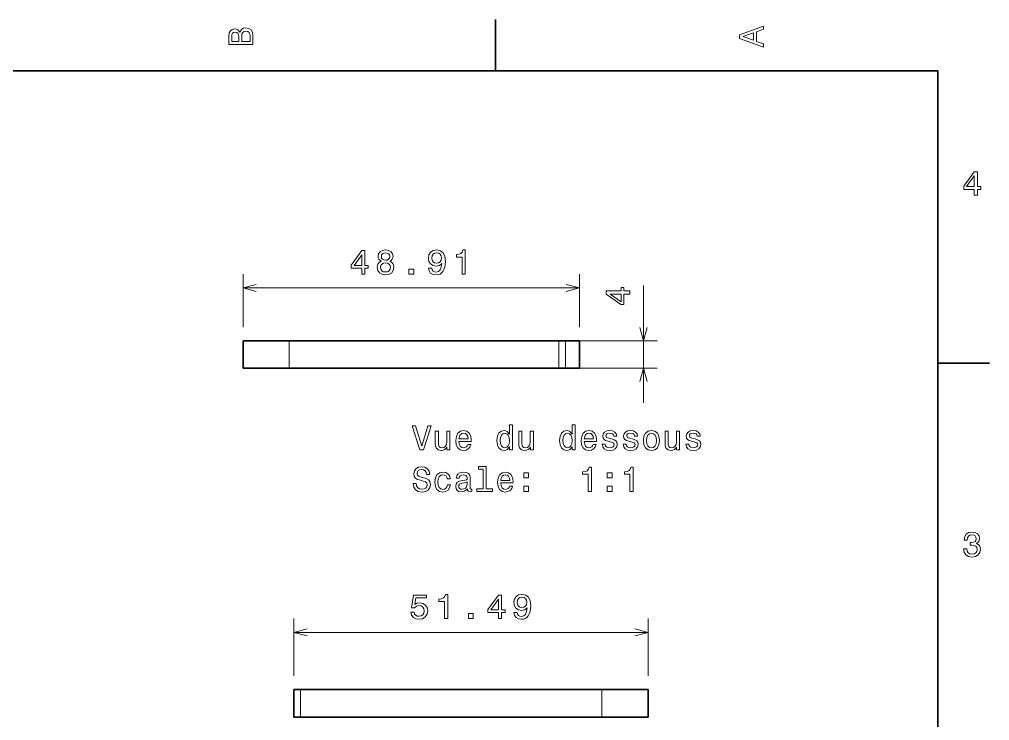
# Model space of a CAD drawing. Extents: x 0 to 297, y 0 to 210.
# Drawn here: x 153.5 to 294.5, y 105.5 to 207.5 of the extents above; entities that cross this region are included whole.
import ezdxf

# ---------------------------------------------------------------- set-up
doc = ezdxf.new("R2010")
doc.units = 0

msp = doc.modelspace()

# ---------------------------------------------------------------- linework, layer by layer
at = {"color": 7, "lineweight": 35, "ltscale": 0.1875}
for p, q in [((222.699997, 200), (222.699997, 207.5)), ((287, 157.5), (294.5, 157.5))]:
    msp.add_line(p, q, dxfattribs=at)
at = {"color": 7, "lineweight": 35}
for p, q in [((287, 200), (10, 200)), ((287, 10), (287, 200)), ((192.693253, 160.757492), (231.911087, 160.757492)), ((192.693253, 156.757492), (231.911087, 156.757492)), ((194.369751, 110.04908), (238.160767, 110.04908)), ((194.369751, 106.04908), (238.160767, 106.04908))]:
    msp.add_line(p, q, dxfattribs=at)
at = {"color": 7, "lineweight": 13, "ltscale": 0.192165}
for p, q in [((185.993256, 162.757492), (185.993256, 170.444107)), ((234.902084, 162.757492), (234.902084, 170.444107))]:
    msp.add_line(p, q, dxfattribs=at)
at = {"color": 7, "lineweight": 13}
for p, q in [((185.993256, 168.444107), (234.902084, 168.444107)), ((193.369751, 118.358238), (244.860764, 118.358238))]:
    msp.add_line(p, q, dxfattribs=at)
at = {"color": 7, "lineweight": 13, "ltscale": 0.425901}
msp.add_line((244.205215, 151.757492), (244.205215, 168.793518), dxfattribs=at)
at = {"color": 7, "lineweight": 35, "ltscale": 0.1675}
for p, q in [((185.993256, 160.757492), (192.693253, 160.757492)), ((185.993256, 156.757492), (192.693253, 156.757492)), ((238.160767, 110.04908), (244.860764, 110.04908)), ((238.160767, 106.04908), (244.860764, 106.04908))]:
    msp.add_line(p, q, dxfattribs=at)
at = {"color": 7, "lineweight": 35, "ltscale": 0.1}
for p, q in [((185.993256, 160.757492), (185.993256, 156.757492)), ((234.902084, 156.757492), (234.902084, 160.757492)), ((193.369751, 106.04908), (193.369751, 110.04908)), ((244.860764, 110.04908), (244.860764, 106.04908))]:
    msp.add_line(p, q, dxfattribs=at)
at = {"color": 7, "lineweight": 13, "ltscale": 0.1}
for p, q in [((192.693253, 156.757492), (192.693253, 160.757492)), ((231.911087, 160.757492), (231.911087, 156.757492)), ((232.884521, 160.757492), (232.884521, 156.757492)), ((194.369751, 106.04908), (194.369751, 110.04908)), ((238.160767, 106.04908), (238.160767, 110.04908))]:
    msp.add_line(p, q, dxfattribs=at)
at = {"color": 7, "lineweight": 35, "ltscale": 0.024336}
for p, q in [((231.911087, 160.757492), (232.884521, 160.757492)), ((231.911087, 156.757492), (232.884521, 156.757492))]:
    msp.add_line(p, q, dxfattribs=at)
at = {"color": 7, "lineweight": 35, "ltscale": 0.050439}
for p, q in [((234.902084, 160.757492), (232.884521, 160.757492)), ((234.902084, 156.757492), (232.884521, 156.757492))]:
    msp.add_line(p, q, dxfattribs=at)
at = {"color": 7, "lineweight": 13, "ltscale": 0.307353}
for p, q in [((233.911087, 160.757492), (246.205215, 160.757492)), ((233.911087, 156.757492), (246.205215, 156.757492))]:
    msp.add_line(p, q, dxfattribs=at)
at = {"color": 7, "lineweight": 13, "ltscale": 0.207729}
for p, q in [((193.369751, 112.04908), (193.369751, 120.358238)), ((244.860764, 112.04908), (244.860764, 120.358238))]:
    msp.add_line(p, q, dxfattribs=at)
at = {"color": 7, "lineweight": 35, "ltscale": 0.025}
for p, q in [((193.369751, 110.04908), (194.369751, 110.04908)), ((193.369751, 106.04908), (194.369751, 106.04908))]:
    msp.add_line(p, q, dxfattribs=at)
at = {"color": 7, "lineweight": 13}
for points in [[(185.542007, 205.630417), (185.249496, 205.983429), (185.052811, 206.074219), (184.81073, 206.104477), (184.432495, 206.03891), (184.160156, 205.842224), (183.993729, 205.524506), (183.933212, 205.080704), (183.933212, 203.835022), (187.433212, 203.835022), (187.433212, 205.151306), (187.36261, 205.620331), (187.155838, 205.968307), (186.828018, 206.185165), (186.384216, 206.260818), (186.08667, 206.215424), (185.839554, 206.094391), (185.65799, 205.897705)], [(261.633209, 203.466858), (261.633209, 203.930847), (260.604401, 204.298996), (260.604401, 205.695969), (261.633209, 206.064133), (261.633209, 206.538193), (258.128174, 205.257217), (258.128174, 204.742798)], [(185.385666, 204.984879), (185.385666, 204.298996), (184.351807, 204.298996), (184.351807, 205.025223), (184.382065, 205.297562), (184.472839, 205.489197), (184.629181, 205.605194), (184.86116, 205.645538), (185.093155, 205.600143), (185.254532, 205.479111), (185.355408, 205.272339)], [(187.014618, 205.095825), (187.014618, 204.298996), (185.809296, 204.298996), (185.809296, 205.050446), (185.844589, 205.368164), (185.9505, 205.595108), (186.132065, 205.731277), (186.394302, 205.776657), (186.671692, 205.731277), (186.863327, 205.605194), (186.979324, 205.393372)], [(260.17572, 204.460388), (258.632477, 205), (260.17572, 205.539627)], [(292.277374, 181.916794), (292.731262, 181.916794), (292.731262, 182.784225), (293.23056, 182.784225), (293.23056, 183.187683), (292.731262, 183.187683), (292.731262, 185.341141), (292.272339, 185.341141), (290.739197, 183.228027), (290.739197, 182.784225), (292.277374, 182.784225)], [(291.162842, 183.187683), (292.277374, 184.756134), (292.277374, 183.187683)], [(203.253006, 170.444107), (203.706894, 170.444107), (203.706894, 171.311539), (204.206177, 171.311539), (204.206177, 171.714996), (203.706894, 171.714996), (203.706894, 173.868454), (203.247955, 173.868454), (201.714813, 171.755341), (201.714813, 171.311539), (203.253006, 171.311539)], [(206.086288, 172.330261), (205.829086, 172.189056), (205.652573, 171.992371), (205.541611, 171.745255), (205.506317, 171.447708), (205.587006, 170.998856), (205.819, 170.650879), (206.197235, 170.42897), (206.711639, 170.343231), (207.221008, 170.42897), (207.599258, 170.650879), (207.831238, 170.998856), (207.916977, 171.447708), (207.876633, 171.745255), (207.770721, 171.992371), (207.589172, 172.189056), (207.337006, 172.330261), (207.538727, 172.451309), (207.679947, 172.617737), (207.765686, 172.819458), (207.795944, 173.066574), (207.71524, 173.424652), (207.503433, 173.712112), (207.160492, 173.898712), (206.711639, 173.969315), (206.257751, 173.898712), (205.91481, 173.712112), (205.697952, 173.424652), (205.622314, 173.066574), (205.647522, 172.819458), (205.733261, 172.617737)], [(206.10141, 173.02623), (206.141754, 173.248138), (206.262802, 173.419601), (206.454437, 173.525513), (206.711639, 173.565857), (206.963806, 173.525513), (207.155457, 173.419601), (207.276489, 173.248138), (207.321869, 173.02623), (207.276489, 172.799286), (207.155457, 172.622772), (206.963806, 172.506775), (206.711639, 172.471481), (206.454437, 172.511826), (206.262802, 172.622772), (206.141754, 172.799286)], [(212.973312, 171.311539), (213.048965, 170.913116), (213.265823, 170.605484), (213.608765, 170.413849), (214.062653, 170.343231), (214.360199, 170.37854), (214.627502, 170.469315), (214.854446, 170.625656), (215.046082, 170.847565), (215.197388, 171.124939), (215.308334, 171.46788), (215.373901, 171.861252), (215.399109, 172.31514), (215.31337, 173.02623), (215.066254, 173.545685), (214.672882, 173.858368), (214.133255, 173.969315), (213.639023, 173.87854), (213.265823, 173.636459), (213.023743, 173.26326), (212.943054, 172.79425), (213.023743, 172.310089), (213.260773, 171.94194), (213.6138, 171.709946), (214.062653, 171.634308), (214.536713, 171.730118), (214.894791, 172.022629), (214.814087, 171.46283), (214.65271, 171.064423), (214.405594, 170.827393), (214.067703, 170.75174), (213.80545, 170.787048), (213.6138, 170.897995), (213.487732, 171.074509), (213.437286, 171.311539)], [(213.432251, 172.799286), (213.482681, 173.111969), (213.623901, 173.359085), (213.845795, 173.515427), (214.133255, 173.570908), (214.430817, 173.515427), (214.657761, 173.359085), (214.798965, 173.117004), (214.854446, 172.804337), (214.798965, 172.486603), (214.657761, 172.249573), (214.425766, 172.103317), (214.118134, 172.052887), (213.840759, 172.103317), (213.623901, 172.249573), (213.482681, 172.481567)], [(217.828934, 170.444107), (218.287872, 170.444107), (218.287872, 173.969315), (217.944931, 173.969315), (217.854156, 173.661682), (217.672592, 173.45491), (217.395218, 173.333862), (217.011932, 173.293518), (217.011932, 172.935455), (217.828934, 172.935455)], [(202.138443, 171.714996), (203.253006, 173.283432), (203.253006, 171.714996)], [(205.990463, 171.457794), (206.035858, 171.725082), (206.182098, 171.926819), (206.409058, 172.057938), (206.711639, 172.103317), (207.009201, 172.057938), (207.236145, 171.926819), (207.382401, 171.725082), (207.432831, 171.457794), (207.382401, 171.170319), (207.236145, 170.953461), (207.009201, 170.812256), (206.711639, 170.766876), (206.409058, 170.812256), (206.182098, 170.953461), (206.035858, 171.170319)], [(210.099686, 170.444107), (210.795654, 170.444107), (210.795654, 171.195541), (210.099686, 171.195541)], [(242.205215, 167.552887), (242.205215, 168.006775), (241.337784, 168.006775), (241.337784, 168.506058), (240.934326, 168.506058), (240.934326, 168.006775), (238.780869, 168.006775), (238.780869, 167.547836), (240.893982, 166.014694), (241.337784, 166.014694), (241.337784, 167.552887)], [(240.934326, 166.438324), (239.365875, 167.552887), (240.934326, 167.552887)], [(212.843201, 148.405914), (211.965668, 145.425354), (211.062943, 148.405914), (210.583832, 148.405914), (211.713516, 144.900864), (212.217834, 144.900864), (213.322296, 148.405914)], [(224.730087, 145.319458), (224.730087, 144.900864), (225.173889, 144.900864), (225.173889, 148.521896), (224.735123, 148.521896), (224.735123, 147.195526), (224.397232, 147.578812), (224.19046, 147.669601), (223.95343, 147.704895), (223.52475, 147.604034), (223.191895, 147.321609), (222.975037, 146.867722), (222.899399, 146.257492), (222.975037, 145.647263), (223.191895, 145.188324), (223.52475, 144.900864), (223.95343, 144.805038), (224.19046, 144.840347), (224.402267, 144.931122)], [(233.83815, 145.319458), (233.83815, 144.900864), (234.281952, 144.900864), (234.281952, 148.521896), (233.843201, 148.521896), (233.843201, 147.195526), (233.505295, 147.578812), (233.298523, 147.669601), (233.061493, 147.704895), (232.632828, 147.604034), (232.299973, 147.321609), (232.083115, 146.867722), (232.007462, 146.257492), (232.083115, 145.647263), (232.299973, 145.188324), (232.632828, 144.900864), (233.061493, 144.805038), (233.298523, 144.840347), (233.510345, 144.931122)], [(216.045639, 147.60907), (215.601837, 147.60907), (215.601837, 146.04567), (215.551407, 145.682571), (215.405151, 145.420319), (215.178207, 145.258926), (214.880661, 145.208496), (214.643631, 145.24884), (214.492325, 145.369888), (214.406601, 145.57666), (214.386429, 145.869156), (214.386429, 147.60907), (213.942627, 147.60907), (213.942627, 145.828812), (213.957748, 145.470749), (214.053574, 145.173203), (214.346085, 144.900864), (214.815094, 144.805038), (215.067261, 144.840347), (215.284119, 144.931122), (215.470718, 145.087463), (215.622009, 145.314407), (215.622009, 144.900864), (216.045639, 144.900864)], [(217.382095, 146.126373), (219.157318, 146.126373), (219.162354, 146.333145), (219.081665, 146.913116), (218.859772, 147.346832), (218.506744, 147.60907), (218.03772, 147.704895), (217.578781, 147.604034), (217.225754, 147.321609), (216.99881, 146.862686), (216.918121, 146.257492), (216.993774, 145.637177), (217.220718, 145.183289), (217.568695, 144.900864), (218.022583, 144.805038), (218.415955, 144.870605), (218.738724, 145.042068), (218.975754, 145.314407), (219.111923, 145.677521), (218.673172, 145.677521), (218.582382, 145.475784), (218.451263, 145.324493), (218.078064, 145.203461), (217.790604, 145.258926), (217.573746, 145.43544), (217.432526, 145.722916), (217.382095, 146.111237)], [(217.382095, 146.499573), (217.437576, 146.847549), (217.573746, 147.104752), (217.780518, 147.261093), (218.052856, 147.316574), (218.320145, 147.261093), (218.526917, 147.104752), (218.653, 146.847549), (218.69838, 146.499573)], [(224.029068, 147.306488), (224.321579, 147.23587), (224.543488, 147.039185), (224.674606, 146.71138), (224.725037, 146.257492), (224.674606, 145.798553), (224.543488, 145.470749), (224.321579, 145.269012), (224.029068, 145.203461), (223.751694, 145.269012), (223.539886, 145.470749), (223.398666, 145.803604), (223.353287, 146.257492), (223.398666, 146.706345), (223.539886, 147.034149), (223.751694, 147.23587)], [(228.189743, 147.60907), (227.745941, 147.60907), (227.745941, 146.04567), (227.695496, 145.682571), (227.549255, 145.420319), (227.322296, 145.258926), (227.02475, 145.208496), (226.78772, 145.24884), (226.636429, 145.369888), (226.55069, 145.57666), (226.530518, 145.869156), (226.530518, 147.60907), (226.086716, 147.60907), (226.086716, 145.828812), (226.101837, 145.470749), (226.197662, 145.173203), (226.490173, 144.900864), (226.959198, 144.805038), (227.211349, 144.840347), (227.428207, 144.931122), (227.614807, 145.087463), (227.766113, 145.314407), (227.766113, 144.900864), (228.189743, 144.900864)], [(233.137146, 147.306488), (233.429657, 147.23587), (233.65155, 147.039185), (233.782684, 146.71138), (233.833115, 146.257492), (233.782684, 145.798553), (233.65155, 145.470749), (233.429657, 145.269012), (233.137146, 145.203461), (232.859772, 145.269012), (232.647949, 145.470749), (232.506744, 145.803604), (232.461349, 146.257492), (232.506744, 146.706345), (232.647949, 147.034149), (232.859772, 147.23587)], [(235.598236, 146.126373), (237.373459, 146.126373), (237.378494, 146.333145), (237.297806, 146.913116), (237.075897, 147.346832), (236.722885, 147.60907), (236.25386, 147.704895), (235.794922, 147.604034), (235.441895, 147.321609), (235.214951, 146.862686), (235.134262, 146.257492), (235.209915, 145.637177), (235.436859, 145.183289), (235.784836, 144.900864), (236.238724, 144.805038), (236.632095, 144.870605), (236.954865, 145.042068), (237.191895, 145.314407), (237.328064, 145.677521), (236.889313, 145.677521), (236.798523, 145.475784), (236.667404, 145.324493), (236.294205, 145.203461), (236.006744, 145.258926), (235.789886, 145.43544), (235.648666, 145.722916), (235.598236, 146.111237)], [(235.598236, 146.499573), (235.653717, 146.847549), (235.789886, 147.104752), (235.996658, 147.261093), (236.268982, 147.316574), (236.536285, 147.261093), (236.743057, 147.104752), (236.869141, 146.847549), (236.91452, 146.499573)], [(239.572296, 146.479401), (239.143631, 146.580261), (238.825897, 146.696259), (238.720001, 146.933289), (238.750259, 147.099716), (238.856171, 147.220749), (239.027634, 147.296402), (239.27475, 147.32666), (239.51178, 147.296402), (239.69838, 147.205612), (239.819427, 147.069458), (239.869858, 146.887894), (240.303574, 146.887894), (240.303574, 146.89798), (240.227921, 147.225784), (240.021149, 147.483002), (239.69838, 147.644379), (239.27475, 147.704895), (238.846069, 147.644379), (238.533401, 147.477951), (238.336716, 147.230835), (238.276184, 146.918152), (238.321579, 146.615555), (238.462799, 146.403748), (238.694778, 146.252441), (239.032684, 146.146545), (239.526917, 146.025497), (239.829498, 145.899429), (239.910202, 145.798553), (239.94046, 145.647263), (239.895065, 145.460663), (239.774033, 145.319458), (239.577347, 145.228668), (239.315094, 145.19841), (239.03772, 145.228668), (238.835999, 145.334579), (238.699829, 145.506058), (238.644348, 145.743088), (238.215668, 145.743088), (238.286285, 145.33963), (238.493057, 145.047119), (238.820862, 144.870605), (239.27475, 144.805038), (239.74881, 144.870605), (240.096802, 145.047119), (240.308609, 145.329544), (240.384262, 145.697693), (240.328781, 146.015411), (240.17244, 146.232269), (239.915237, 146.373489)], [(242.608322, 146.479401), (242.179657, 146.580261), (241.861923, 146.696259), (241.756012, 146.933289), (241.786285, 147.099716), (241.892181, 147.220749), (242.06366, 147.296402), (242.310776, 147.32666), (242.547806, 147.296402), (242.734406, 147.205612), (242.855438, 147.069458), (242.905884, 146.887894), (243.3396, 146.887894), (243.3396, 146.89798), (243.263947, 147.225784), (243.057175, 147.483002), (242.734406, 147.644379), (242.310776, 147.704895), (241.882095, 147.644379), (241.569427, 147.477951), (241.372742, 147.230835), (241.31221, 146.918152), (241.357605, 146.615555), (241.49881, 146.403748), (241.730804, 146.252441), (242.068695, 146.146545), (242.562927, 146.025497), (242.865524, 145.899429), (242.946228, 145.798553), (242.976471, 145.647263), (242.931091, 145.460663), (242.810059, 145.319458), (242.613373, 145.228668), (242.35112, 145.19841), (242.073746, 145.228668), (241.872009, 145.334579), (241.73584, 145.506058), (241.680374, 145.743088), (241.251694, 145.743088), (241.322296, 145.33963), (241.529068, 145.047119), (241.856888, 144.870605), (242.310776, 144.805038), (242.784836, 144.870605), (243.132813, 145.047119), (243.344635, 145.329544), (243.420288, 145.697693), (243.364807, 146.015411), (243.208466, 146.232269), (242.951263, 146.373489)], [(244.186859, 146.252441), (244.267548, 145.637177), (244.499542, 145.183289), (244.867691, 144.900864), (245.361923, 144.805038), (245.85112, 144.900864), (246.219269, 145.178238), (246.451263, 145.632126), (246.537003, 146.252441), (246.451263, 146.867722), (246.219269, 147.32666), (245.85112, 147.604034), (245.361923, 147.704895), (244.867691, 147.604034), (244.499542, 147.321609), (244.267548, 146.867722)], [(244.640747, 146.257492), (244.686127, 146.71138), (244.827347, 147.039185), (245.054291, 147.240921), (245.361923, 147.311523), (245.66452, 147.240921), (245.891464, 147.044235), (246.032684, 146.71138), (246.083099, 146.257492), (246.032684, 145.798553), (245.891464, 145.465698), (245.66452, 145.263977), (245.361923, 145.19841), (245.054291, 145.263977), (244.827347, 145.465698), (244.686127, 145.798553)], [(249.441895, 147.60907), (248.998093, 147.60907), (248.998093, 146.04567), (248.947662, 145.682571), (248.801407, 145.420319), (248.574463, 145.258926), (248.276917, 145.208496), (248.039886, 145.24884), (247.88858, 145.369888), (247.802841, 145.57666), (247.782669, 145.869156), (247.782669, 147.60907), (247.338867, 147.60907), (247.338867, 145.828812), (247.354004, 145.470749), (247.449829, 145.173203), (247.742325, 144.900864), (248.211349, 144.805038), (248.463501, 144.840347), (248.680374, 144.931122), (248.866974, 145.087463), (249.018265, 145.314407), (249.018265, 144.900864), (249.441895, 144.900864)], [(251.7164, 146.479401), (251.28772, 146.580261), (250.970001, 146.696259), (250.86409, 146.933289), (250.894348, 147.099716), (251.000244, 147.220749), (251.171722, 147.296402), (251.418839, 147.32666), (251.655869, 147.296402), (251.842468, 147.205612), (251.963501, 147.069458), (252.013947, 146.887894), (252.447662, 146.887894), (252.447662, 146.89798), (252.372009, 147.225784), (252.165237, 147.483002), (251.842468, 147.644379), (251.418839, 147.704895), (250.990173, 147.644379), (250.67749, 147.477951), (250.480804, 147.230835), (250.420288, 146.918152), (250.465668, 146.615555), (250.606873, 146.403748), (250.838867, 146.252441), (251.176758, 146.146545), (251.671005, 146.025497), (251.973602, 145.899429), (252.054291, 145.798553), (252.084549, 145.647263), (252.039154, 145.460663), (251.918121, 145.319458), (251.721436, 145.228668), (251.459183, 145.19841), (251.181808, 145.228668), (250.980072, 145.334579), (250.843918, 145.506058), (250.788437, 145.743088), (250.359772, 145.743088), (250.430359, 145.33963), (250.637146, 145.047119), (250.964951, 144.870605), (251.418839, 144.805038), (251.892899, 144.870605), (252.240891, 145.047119), (252.452698, 145.329544), (252.528351, 145.697693), (252.47287, 146.015411), (252.316528, 146.232269), (252.059326, 146.373489)], [(211.168839, 140.008926), (210.709915, 140.008926), (210.810776, 139.47435), (211.062943, 139.080978), (211.451263, 138.843948), (211.975754, 138.758209), (212.495209, 138.838898), (212.883545, 139.060806), (213.130661, 139.408783), (213.221436, 139.867722), (213.145782, 140.281265), (212.933975, 140.548553), (212.591034, 140.725067), (212.132095, 140.856201), (211.738724, 140.952011), (211.481522, 141.062973), (211.335266, 141.22435), (211.289886, 141.476517), (211.335266, 141.703461), (211.4664, 141.874924), (211.668121, 141.990921), (211.945496, 142.031265), (212.227921, 141.980835), (212.449829, 141.844666), (212.596085, 141.617722), (212.666687, 141.310089), (213.12561, 141.310089), (213.12561, 141.320175), (213.044922, 141.794235), (212.807892, 142.147263), (212.434692, 142.369171), (211.930374, 142.444809), (211.476486, 142.369171), (211.123459, 142.157349), (210.896515, 141.829544), (210.815811, 141.405914), (210.881378, 141.027664), (211.073029, 140.770462), (211.37561, 140.598984), (211.789154, 140.467865), (212.197662, 140.351868), (212.505295, 140.240921), (212.691895, 140.079544), (212.757462, 139.817291), (212.696945, 139.550003), (212.540604, 139.348267), (212.303574, 139.222183), (211.995926, 139.181839), (211.653, 139.23732), (211.390747, 139.398697), (211.224319, 139.66095)], [(220.912354, 142.101868), (220.912354, 139.227234), (219.999542, 139.227234), (219.999542, 138.854034), (222.263947, 138.854034), (222.263947, 139.227234), (221.356171, 139.227234), (221.356171, 142.475067), (220.2164, 142.475067), (220.2164, 142.101868)], [(215.682526, 140.664551), (216.121292, 140.664551), (216.030518, 141.068008), (215.81366, 141.385742), (215.475754, 141.582428), (215.037003, 141.658066), (214.552856, 141.557205), (214.184692, 141.27478), (213.952713, 140.815857), (213.872009, 140.200577), (213.947662, 139.590347), (214.174606, 139.136459), (214.532684, 138.854034), (215.021866, 138.758209), (215.455582, 138.833862), (215.793488, 139.04567), (216.025467, 139.378525), (216.126343, 139.822327), (215.702713, 139.822327), (215.62706, 139.539917), (215.48584, 139.328094), (215.284119, 139.196976), (215.037003, 139.156631), (214.72937, 139.222183), (214.507462, 139.42392), (214.371292, 139.751724), (214.325897, 140.215698), (214.371292, 140.669601), (214.512497, 140.997406), (214.739456, 141.199142), (215.037003, 141.269745), (215.29924, 141.22435), (215.495941, 141.108353), (215.62706, 140.916718)], [(218.60257, 139.207062), (218.60257, 139.191925), (218.627777, 139.020462), (218.70343, 138.899429), (219.021149, 138.803604), (219.268265, 138.843948), (219.268265, 139.18689), (219.162354, 139.171753), (219.021149, 139.23732), (218.995941, 139.439056), (218.995941, 140.841064), (218.93541, 141.199142), (218.758896, 141.451294), (218.451263, 141.6026), (218.017548, 141.658066), (217.593918, 141.597549), (217.281235, 141.426086), (217.084549, 141.158783), (217.018982, 140.805771), (217.018982, 140.775497), (217.417404, 140.775497), (217.452713, 140.98732), (217.56366, 141.138611), (217.745209, 141.229401), (218.002411, 141.264694), (218.249542, 141.239487), (218.426056, 141.163834), (218.531952, 141.032715), (218.567261, 140.851151), (218.547089, 140.639343), (218.4664, 140.533432), (218.264664, 140.483002), (217.886429, 140.442657), (217.452713, 140.351868), (217.145065, 140.190491), (216.963516, 139.938324), (216.908035, 139.565125), (216.958466, 139.232269), (217.114807, 138.985153), (217.366974, 138.828812), (217.714951, 138.773346), (218.183975, 138.879257)], [(223.454147, 140.079544), (225.22937, 140.079544), (225.234406, 140.286316), (225.153717, 140.866287), (224.931808, 141.300003), (224.578781, 141.562241), (224.109772, 141.658066), (223.650833, 141.557205), (223.297806, 141.27478), (223.070862, 140.815857), (222.990173, 140.210663), (223.065826, 139.590347), (223.29277, 139.136459), (223.640747, 138.854034), (224.094635, 138.758209), (224.488007, 138.823776), (224.810776, 138.995239), (225.047806, 139.267578), (225.183975, 139.630692), (224.745209, 139.630692), (224.654434, 139.428955), (224.523315, 139.277664), (224.150116, 139.156631), (223.86264, 139.212097), (223.645782, 139.388611), (223.504578, 139.676086), (223.454147, 140.064407)], [(223.454147, 140.452744), (223.509628, 140.80072), (223.645782, 141.057922), (223.85257, 141.214264), (224.124893, 141.269745), (224.392181, 141.214264), (224.598953, 141.057922), (224.725037, 140.80072), (224.770432, 140.452744)], [(226.797806, 140.810806), (227.493774, 140.810806), (227.493774, 141.562241), (226.797806, 141.562241)], [(236.163086, 138.854034), (236.622009, 138.854034), (236.622009, 142.379257), (236.279083, 142.379257), (236.188293, 142.071609), (236.006744, 141.864838), (235.72937, 141.743805), (235.346085, 141.703461), (235.346085, 141.345383), (236.163086, 141.345383)], [(238.941895, 140.810806), (239.637863, 140.810806), (239.637863, 141.562241), (238.941895, 141.562241)], [(242.235123, 138.854034), (242.694061, 138.854034), (242.694061, 142.379257), (242.35112, 142.379257), (242.260345, 142.071609), (242.078781, 141.864838), (241.801407, 141.743805), (241.418121, 141.703461), (241.418121, 141.345383), (242.235123, 141.345383)], [(218.552124, 139.802155), (218.491608, 139.539917), (218.330231, 139.338181), (218.08815, 139.207062), (217.790604, 139.161667), (217.598953, 139.18689), (217.462799, 139.267578), (217.37706, 139.408783), (217.351837, 139.605469), (217.372009, 139.781982), (217.452713, 139.908066), (217.775467, 140.049286), (218.183975, 140.109802), (218.552124, 140.230835)], [(226.797806, 138.854034), (227.493774, 138.854034), (227.493774, 139.605469), (226.797806, 139.605469)], [(238.941895, 138.854034), (239.637863, 138.854034), (239.637863, 139.605469), (238.941895, 139.605469)], [(290.729126, 130.51622), (290.729126, 130.480911), (290.809814, 129.996765), (291.046844, 129.633652), (291.420044, 129.401657), (291.914276, 129.315933), (292.438782, 129.401657), (292.832153, 129.623566), (293.08429, 129.976593), (293.175079, 130.430481), (293.134735, 130.728027), (293.023773, 130.970108), (292.842224, 131.156708), (292.600159, 131.292877), (292.927948, 131.565216), (293.043945, 131.998932), (292.968292, 132.392303), (292.751434, 132.68985), (292.398407, 132.87645), (291.914276, 132.942017), (291.460388, 132.861313), (291.112396, 132.63942), (290.885468, 132.286392), (290.809814, 131.817368), (290.809814, 131.782074), (291.258636, 131.782074), (291.299011, 132.104828), (291.430115, 132.336823), (291.641937, 132.478027), (291.939484, 132.528473), (292.201721, 132.488113), (292.393372, 132.382217), (292.509369, 132.210739), (292.554749, 131.97876), (292.509369, 131.731628), (292.388336, 131.565216), (292.176514, 131.46434), (291.889069, 131.434082), (291.692383, 131.439133), (291.692383, 131.04071), (291.939484, 131.050797), (292.257202, 131.005417), (292.494232, 130.884369), (292.635468, 130.687683), (292.685883, 130.430481), (292.630402, 130.13797), (292.484161, 129.921112), (292.252167, 129.784943), (291.944519, 129.739563), (291.626801, 129.789993), (291.394806, 129.941284), (291.248566, 130.183365), (291.193085, 130.51622)], [(210.392487, 121.271065), (210.503448, 120.857513), (210.750565, 120.534752), (211.113678, 120.333023), (211.577652, 120.25737), (212.087006, 120.348152), (212.485428, 120.595268), (212.737595, 120.98864), (212.833405, 121.492966), (212.747681, 121.961983), (212.5056, 122.330139), (212.127365, 122.567169), (211.638168, 122.652908), (211.259918, 122.592392), (210.967422, 122.425964), (211.108627, 123.369049), (212.641769, 123.369049), (212.641769, 123.782593), (210.770737, 123.782593), (210.493347, 121.926682), (210.89682, 121.926682), (211.189316, 122.163712), (211.562515, 122.249451), (211.885284, 122.19397), (212.132401, 122.032593), (212.288742, 121.785469), (212.344223, 121.467751), (212.288742, 121.150024), (212.127365, 120.902908), (211.880249, 120.746567), (211.562515, 120.691093), (211.295227, 120.726395), (211.088455, 120.842392), (210.937164, 121.023941), (210.861511, 121.271065)], [(215.288452, 120.358238), (215.747391, 120.358238), (215.747391, 123.883453), (215.404449, 123.883453), (215.313675, 123.575821), (215.132111, 123.369049), (214.854736, 123.248009), (214.471451, 123.207664), (214.471451, 122.849594), (215.288452, 122.849594)], [(223.128662, 120.358238), (223.58255, 120.358238), (223.58255, 121.225677), (224.081833, 121.225677), (224.081833, 121.629135), (223.58255, 121.629135), (223.58255, 123.782593), (223.123611, 123.782593), (221.590469, 121.669479), (221.590469, 121.225677), (223.128662, 121.225677)], [(222.014099, 121.629135), (223.128662, 123.197571), (223.128662, 121.629135)], [(225.376923, 121.225677), (225.452576, 120.827255), (225.669434, 120.519623), (226.012375, 120.32798), (226.466263, 120.25737), (226.763809, 120.292679), (227.031113, 120.383453), (227.258057, 120.539795), (227.449692, 120.761696), (227.600983, 121.039078), (227.711945, 121.382011), (227.777496, 121.775383), (227.802719, 122.229279), (227.71698, 122.940369), (227.469864, 123.459824), (227.076492, 123.772507), (226.536865, 123.883453), (226.042633, 123.792679), (225.669434, 123.550598), (225.427353, 123.177399), (225.346664, 122.708382), (225.427353, 122.224228), (225.664398, 121.856079), (226.01741, 121.624084), (226.466263, 121.548439), (226.940323, 121.644257), (227.298401, 121.936768), (227.217712, 121.376968), (227.05632, 120.978554), (226.809204, 120.741524), (226.471313, 120.665878), (226.209061, 120.70118), (226.01741, 120.812126), (225.891342, 120.98864), (225.840912, 121.225677)], [(225.835861, 122.713425), (225.886292, 123.026108), (226.027496, 123.273224), (226.249405, 123.429565), (226.536865, 123.485039), (226.834427, 123.429565), (227.061371, 123.273224), (227.202576, 123.031151), (227.258057, 122.718468), (227.202576, 122.400742), (227.061371, 122.163712), (226.829376, 122.017456), (226.521744, 121.967026), (226.244354, 122.017456), (226.027496, 122.163712), (225.886292, 122.395706)], [(218.767273, 120.358238), (219.463242, 120.358238), (219.463242, 121.10968), (218.767273, 121.10968)]]:
    msp.add_lwpolyline(points, close=True, dxfattribs=at)
for points in [[(187.92511, 168.961731), (185.993256, 168.444107), (187.92511, 167.926468)], [(232.97023, 167.926468), (234.902084, 168.444107), (232.97023, 168.961731)], [(243.687576, 162.689346), (244.205215, 160.757492), (244.722855, 162.689346)], [(244.722855, 154.825638), (244.205215, 156.757492), (243.687576, 154.825638)], [(195.301605, 118.875877), (193.369751, 118.358238), (195.301605, 117.840599)], [(242.928909, 117.840599), (244.860764, 118.358238), (242.928909, 118.875877)]]:
    msp.add_lwpolyline(points, dxfattribs=at)

doc.saveas('drawing.dxf')
